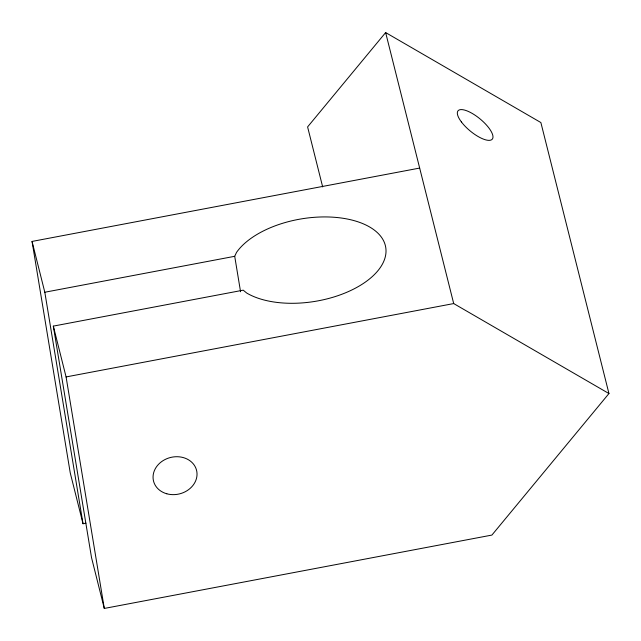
<?xml version="1.0" encoding="UTF-8"?>
<svg xmlns="http://www.w3.org/2000/svg" width="641" height="641" viewBox="0 0 641 641"><rect width="100%" height="100%" fill="white"/><g stroke="black" fill="none" stroke-linecap="round" stroke-linejoin="round"><path stroke-width="0.96" d="M240.567 291.767L234.71 256.304L236.521 252.41A78.434 41.809 -9.4 0 1 350.01 219.599A78.434 41.809 -9.4 0 1 365.65 281.88A78.434 41.809 -9.4 0 1 246.729 293.057L243.219 290.173L53.323 326.117L91.527 557.622L104.291 608.437L491.903 535.075L608.95 393.55L540.876 122.551L385.634 32.563L307.6 126.91L322.671 186.916M85.966 523.192L83.018 523.745L70.254 472.93L32.05 241.433L419.663 168.07M32.05 241.433L44.814 292.24L234.71 256.304M53.323 326.117L66.087 376.932L453.7 303.57L608.95 393.55M385.634 32.563L453.7 303.57M66.087 376.932L104.291 608.437M44.814 292.24L83.018 523.745M166.796 493.778A22.179 18.749 -14.1 0 0 196.819 471.56A22.179 18.749 -14.1 0 0 161.508 461.704A22.179 18.749 -14.1 0 0 166.796 493.778M461.376 121.91A22.227 7.788 39.6 0 0 491.847 139.57A22.227 7.788 39.6 0 0 472.273 113.465A22.227 7.788 39.6 0 0 461.376 121.91"/></g></svg>
